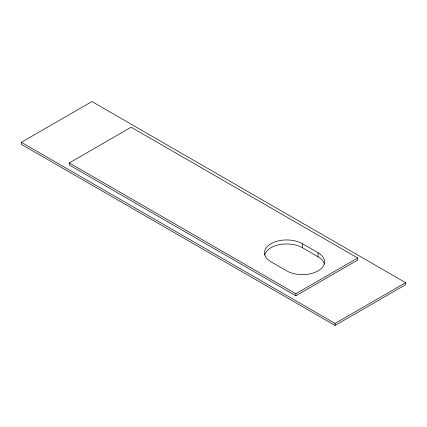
<?xml version="1.0" encoding="UTF-8"?>
<svg xmlns="http://www.w3.org/2000/svg" width="427" height="427" viewBox="0 0 427 427"><rect width="100%" height="100%" fill="white"/><g stroke="black" fill="none" stroke-linecap="round" stroke-linejoin="round"><path stroke-width="0.64" d="M21.35 142.308L91.933 101.557L405.65 282.679L405.65 284.692L335.067 325.443L21.35 144.321L21.35 142.308L335.067 323.431L405.65 282.679M69.281 162.938L131.148 127.214L357.719 258.025L357.719 260.038L295.852 295.762L69.281 164.95L69.281 162.938L295.852 293.749L357.719 258.025M302.385 243.689L318.072 252.741A22.183 12.805 0 0 1 318.072 270.857A22.183 12.805 0 0 1 286.698 270.857L271.017 261.799A22.183 12.805 0 0 1 271.017 243.689A22.183 12.805 0 0 1 302.385 243.689L302.385 247.713L318.072 256.766A22.183 12.805 0 0 1 324.381 264.153M335.067 323.431L335.067 325.443M318.072 252.741L318.072 256.766M295.852 293.749L295.852 295.762M264.708 255.095A22.183 12.805 0 0 1 279.568 244.639A22.183 12.805 0 0 1 302.385 247.713"/></g></svg>
